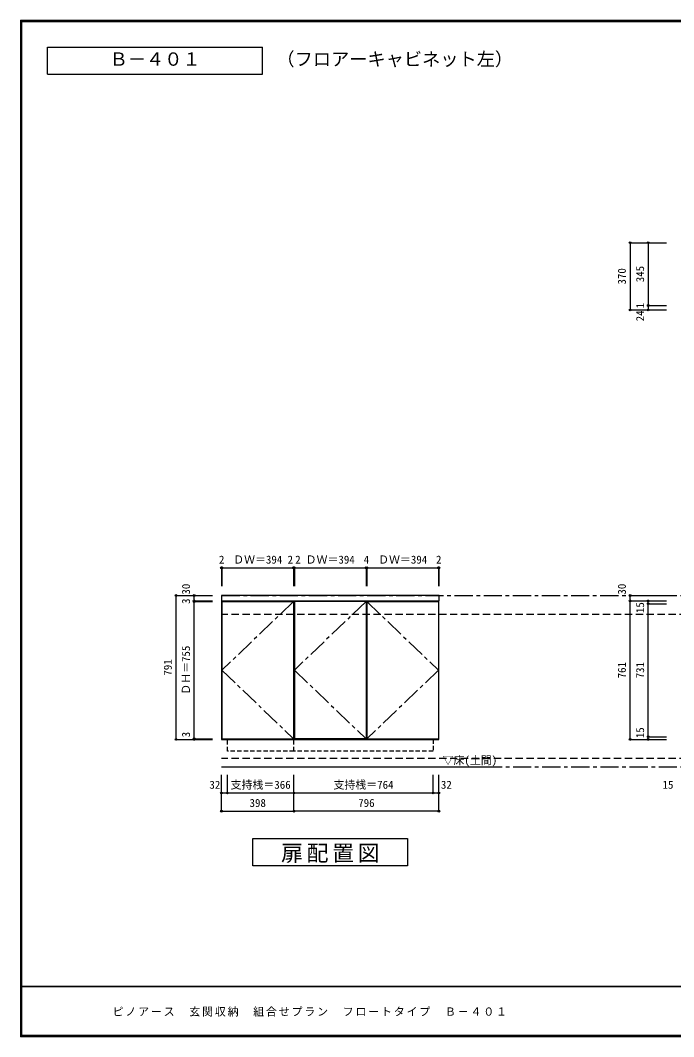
# Model space of a CAD drawing. Units: millimetres at full size, sheet at 1:20. Extents: x -3893 to 3907, y -2871 to 2783.
# Drawn here: x -3893 to -305, y -2803 to 2783 of the extents above; entities that cross this region are included whole.
import ezdxf
from ezdxf.enums import TextEntityAlignment as Align

# ---------------------------------------------------------------- set-up
doc = ezdxf.new("R2010")
doc.units = ezdxf.units.MM
doc.header["$LTSCALE"] = 20
doc.header["$PDMODE"] = 32
doc.header["$PDSIZE"] = 10
for name, pattern in [('CHAIN1', [8, 5, -1, 1, -1]), ('DASHED1', [1.8, 1.2, -0.6]), ('DASHED2', [3, 2, -1])]:
    doc.linetypes.add(name, pattern=pattern)
for name, color, linetype in [('0-1_本体', 2, 'Continuous'), ('0-2_扉', 3, 'Continuous'), ('0-3_扉仕上', 7, 'CHAIN1'), ('0-4_棚', 3, 'Continuous'), ('0-9_', 7, 'DASHED1'), ('0-A_文字', 7, 'Continuous'), ('0-B_寸法', 7, 'Continuous'), ('F-1_枠', 6, 'Continuous'), ('F-A_文字', 7, 'Continuous')]:
    doc.layers.add(name, color=color, linetype=linetype)
doc.styles.add('ＭＳ ゴシック', font='')
doc.styles.get('ＭＳ ゴシック').set_extended_font_data('MS Gothic')

msp = doc.modelspace()

# ---------------------------------------------------------------- linework, layer by layer
at = {"layer": '0-1_本体', "color": 7}
for p, q in [((-2788.51, -408.29), (-2788.51, -1169.29)), ((-2390.51, -1169.29), (-2390.51, -408.29)), ((-1594.51, -1169.29), (-1594.51, -408.29)), ((-2788.51, -1169.29), (-2390.51, -1169.29)), ((-2390.51, -1169.29), (-1594.51, -1169.29))]:
    msp.add_line(p, q, dxfattribs=at)
at = {"layer": '0-2_扉'}
for p, q in [((-2786.51, -411.29), (-2786.51, -1166.29)), ((-2786.51, -411.29), (-2392.51, -411.29)), ((-2392.51, -411.29), (-2392.51, -1166.29)), ((-2388.51, -411.29), (-2388.51, -1166.29)), ((-1994.51, -411.29), (-2388.51, -411.29)), ((-1994.51, -411.29), (-1994.51, -1166.29)), ((-1990.51, -411.29), (-1990.51, -1166.29)), ((-1990.51, -411.29), (-1596.51, -411.29)), ((-1596.51, -411.29), (-1596.51, -1166.29)), ((-2786.51, -1166.29), (-2392.51, -1166.29)), ((-1994.51, -1166.29), (-2388.51, -1166.29)), ((-1990.51, -1166.29), (-1596.51, -1166.29))]:
    msp.add_line(p, q, dxfattribs=at)
at = {"layer": '0-3_扉仕上'}
for p, q in [((-2392.51, -411.29), (-2786.51, -788.79)), ((-2786.51, -788.79), (-2392.51, -1166.29))]:
    msp.add_line(p, q, dxfattribs=at)
at = {"layer": '0-3_扉仕上', "linetype": 'Continuous'}
msp.add_line((-2788.51, -1319.29), (-1274.51, -1319.29), dxfattribs=at)
at = {"layer": '0-3_扉仕上'}
for points in [[(-1994.51, -411.29), (-2388.51, -788.79), (-1994.51, -1166.29)], [(-1990.51, -411.29), (-1596.51, -788.79), (-1990.51, -1166.29)]]:
    msp.add_lwpolyline(points, dxfattribs=at)
at = {"layer": '0-4_棚'}
for p, q in [((-1593.51, -408.29), (-1593.51, -378.29)), ((-2789.51, -408.29), (-1593.51, -408.29))]:
    msp.add_line(p, q, dxfattribs=at)
msp.add_lwpolyline([(-1593.51, -378.29), (-2789.51, -378.29), (-2789.51, -408.29)], dxfattribs=at)
at = {"layer": '0-9_'}
for p, q in [((-2756.51, -1169.29), (-2390.51, -1169.29)), ((-2756.51, -1233.29), (-2756.51, -1169.29)), ((-2390.51, -1169.29), (-1626.51, -1169.29)), ((-2390.51, -1233.29), (-2390.51, -1169.29)), ((-2390.51, -1233.29), (-2756.51, -1233.29))]:
    msp.add_line(p, q, dxfattribs=at)
msp.add_lwpolyline([(-1626.51, -1169.29), (-1626.51, -1233.29), (-2390.51, -1233.29)], dxfattribs=at)
at = {"layer": '0-A_文字', "linetype": 'CHAIN1'}
for p, q in [((-2788.51, -378.29), (2766.49, -378.29)), ((-2787.51, -1319.29), (2766.49, -1319.29))]:
    msp.add_line(p, q, dxfattribs=at)
at = {"layer": '0-A_文字'}
for points in [[(-3743.33, 2486.67), (-3743.33, 2636.67), (-2563.11, 2636.67)], [(-3743.33, 2486.67), (-2563.11, 2486.67), (-2563.11, 2636.67)]]:
    msp.add_lwpolyline(points, dxfattribs=at)
msp.add_lwpolyline([(-2616.51, -1713.79), (-1766.51, -1713.79), (-1766.51, -1863.79), (-2616.51, -1863.79)], close=True, dxfattribs=at)
at = {"layer": '0-B_寸法', "color": 4}
for p, q in [((-544.51, 1561.15), (-544.51, 1191.15)), ((-544.51, 1561.15), (-344.51, 1561.15)), ((-444.51, 1561.15), (-444.51, 1191.15)), ((-544.51, 1191.15), (-344.51, 1191.15)), ((-444.51, 1216.15), (-344.51, 1216.15)), ((-444.51, 1215.15), (-344.51, 1215.15)), ((-2788.51, -226.29), (-2788.51, -326.29)), ((-2788.51, -226.29), (-2786.51, -226.29)), ((-2786.51, -226.29), (-2392.51, -226.29)), ((-2786.51, -226.29), (-2786.51, -326.29)), ((-2392.51, -226.29), (-2390.51, -226.29)), ((-2392.51, -226.29), (-2392.51, -326.29)), ((-2390.51, -226.29), (-2390.51, -326.29)), ((-2390.51, -226.29), (-2388.51, -226.29)), ((-2388.51, -226.29), (-2388.51, -326.29)), ((-2388.51, -226.29), (-1994.51, -226.29)), ((-1994.51, -226.29), (-1994.51, -326.29)), ((-1994.51, -226.29), (-1990.51, -226.29)), ((-1990.51, -226.29), (-1990.51, -326.29)), ((-1990.51, -226.29), (-1596.51, -226.29)), ((-1596.51, -226.29), (-1596.51, -326.29)), ((-1596.51, -226.29), (-1594.51, -226.29)), ((-1594.51, -226.29), (-1594.51, -326.29)), ((-3038.51, -378.29), (-3038.51, -1169.29)), ((-3038.51, -378.29), (-2838.51, -378.29)), ((-2938.51, -408.29), (-2938.51, -378.29)), ((-2938.51, -378.29), (-2838.51, -378.29)), ((-544.51, -408.29), (-544.51, -378.29)), ((-544.51, -378.29), (-344.51, -378.29)), ((-2938.51, -408.29), (-2838.51, -408.29)), ((-2938.51, -411.29), (-2938.51, -408.29)), ((-2938.51, -408.29), (-2838.51, -408.29)), ((-2938.51, -411.29), (-2838.51, -411.29)), ((-2938.51, -1166.29), (-2938.51, -411.29)), ((-544.51, -1169.29), (-544.51, -408.29)), ((-544.51, -408.29), (-344.51, -408.29)), ((-544.51, -408.29), (-344.51, -408.29)), ((-444.51, -423.29), (-444.51, -408.29)), ((-444.51, -1154.29), (-444.51, -423.29)), ((-444.51, -423.29), (-344.51, -423.29)), ((-3038.51, -1169.29), (-2838.51, -1169.29)), ((-2938.51, -1166.29), (-2838.51, -1166.29)), ((-2938.51, -1169.29), (-2938.51, -1166.29)), ((-2938.51, -1169.29), (-2838.51, -1169.29)), ((-544.51, -1169.29), (-444.51, -1169.29)), ((-444.51, -1169.29), (-444.51, -1154.29)), ((-444.51, -1154.29), (-344.51, -1154.29)), ((-444.51, -1169.29), (-344.51, -1169.29)), ((-2788.51, -1463.79), (-2788.51, -1363.79)), ((-2756.51, -1463.79), (-2756.51, -1363.79)), ((-2390.51, -1463.79), (-2390.51, -1363.79)), ((-1626.51, -1463.79), (-1626.51, -1363.79)), ((-1594.51, -1463.79), (-1594.51, -1363.79)), ((-2788.51, -1563.79), (-2788.51, -1463.79)), ((-2788.51, -1463.79), (-2756.51, -1463.79)), ((-2756.51, -1463.79), (-2390.51, -1463.79)), ((-2390.51, -1563.79), (-2390.51, -1463.79)), ((-2390.51, -1463.79), (-1626.51, -1463.79)), ((-1626.51, -1463.79), (-1594.51, -1463.79)), ((-1594.51, -1563.79), (-1594.51, -1463.79)), ((-2788.51, -1563.79), (-2390.51, -1563.79)), ((-1594.51, -1563.79), (-2390.51, -1563.79))]:
    msp.add_line(p, q, dxfattribs=at)
at = {"layer": '0-B_寸法', "color": 4, "linetype": 'DASHED2'}
for p, q in [((2766.49, -483.29), (-2788.51, -483.29)), ((2766.49, -1274.29), (-2788.51, -1274.29)), ((2766.49, -1274.29), (-2788.51, -1274.29))]:
    msp.add_line(p, q, dxfattribs=at)
at = {"layer": '0-B_寸法'}
for p in [(-544.51, 1561.15), (-444.51, 1561.15), (-544.51, 1191.15), (-444.51, 1216.15), (-444.51, 1215.15), (-444.51, 1191.15), (-2788.51, -226.29), (-2786.51, -226.29), (-2392.51, -226.29), (-2390.51, -226.29), (-2388.51, -226.29), (-1994.51, -226.29), (-1990.51, -226.29), (-1596.51, -226.29), (-1594.51, -226.29), (-3038.51, -378.29), (-2938.51, -378.29), (-544.51, -378.29), (-2938.51, -408.29), (-2938.51, -408.29), (-2938.51, -411.29), (-544.51, -408.29), (-544.51, -408.29), (-444.51, -408.29), (-444.51, -423.29), (-3038.51, -1169.29), (-2938.51, -1166.29), (-2938.51, -1169.29), (-544.51, -1169.29), (-444.51, -1154.29), (-444.51, -1169.29), (-2788.51, -1463.79), (-2756.51, -1463.79), (-2390.51, -1463.79), (-1626.51, -1463.79), (-1594.51, -1463.79), (-2788.51, -1563.79), (-2390.51, -1563.79), (-1594.51, -1563.79)]:
    msp.add_point(p, dxfattribs=at)
at = {"layer": 'F-1_枠'}
for p, q in [((-3893.39, 2783.33), (-3893.39, -2803.33)), ((-3893.39, 2783.33), (3906.61, 2783.33)), ((-3893.39, 2780), (3906.61, 2780)), ((-3893.39, 2776.67), (3906.61, 2776.67)), ((-3890.05, 2783.33), (-3890.05, -2803.33)), ((-3886.72, 2783.33), (-3886.72, -2803.33)), ((3906.61, -2526.67), (-3893.39, -2526.67)), ((3906.61, -2530), (-3893.39, -2530)), ((3906.61, -2796.67), (-3893.39, -2796.67)), ((3906.61, -2800), (-3893.39, -2800)), ((3906.61, -2803.33), (-3893.39, -2803.33))]:
    msp.add_line(p, q, dxfattribs=at)

# ---------------------------------------------------------------- texts
at = {"layer": '0-A_文字', "style": 'ＭＳ ゴシック'}
for s, height, p in [('Ｂ－４０１', 73.31, (-3403.22, 2511.67)), ('（フロアーキャビネット左）', 73.31, (-2486.99, 2511.67)), ('▽床(土間)', 43.99, (-1574.51, -1319.29))]:
    msp.add_text(s, height=height, dxfattribs=at).set_placement(p, align=Align.BOTTOM_LEFT)
at = {"layer": '0-A_文字', "insert": (-2461.51, -1848.79), "char_height": 87.98, "attachment_point": 7, "style": 'ＭＳ ゴシック'}
msp.add_mtext('\\T1.17;扉配置図', dxfattribs=at)
at = {"layer": '0-B_寸法', "style": 'ＭＳ ゴシック'}
for s, p in [('370', (-554.51, 1331.15)), ('345', (-454.51, 1343.65)), ('24', (-454.51, 1128.74)), ('1', (-454.51, 1200.65)), ('30', (-2948.51, -373.29)), ('30', (-554.51, -373.29)), ('3', (-2948.51, -424.79)), ('15', (-454.51, -474.76)), ('ＤＨ＝755', (-2948.51, -923.79)), ('791', (-3048.51, -818.79)), ('761', (-554.51, -833.79)), ('731', (-454.51, -833.79)), ('15', (-454.51, -1162.67)), ('3', (-2948.51, -1157.66))]:
    msp.add_text(s, height=43.99, rotation=90, dxfattribs=at).set_placement(p, align=Align.BOTTOM_LEFT)
for s, p in [('2', (-2802.51, -216.29)), ('ＤＷ＝394', (-2724.51, -216.29)), ('2', (-2425.51, -216.29)), ('2', (-2383.51, -216.29)), ('ＤＷ＝394', (-2326.51, -216.29)), ('4', (-2007.51, -216.29)), ('ＤＷ＝394', (-1928.51, -216.29)), ('2', (-1610.51, -216.29)), ('支持桟＝366', (-2738.51, -1453.79)), ('支持桟＝764', (-2173.51, -1453.79)), ('32', (-2854.96, -1453.79)), ('32', (-1583.61, -1453.79)), ('15', (-366.26, -1453.79)), ('398', (-2634.51, -1553.79)), ('796', (-2037.51, -1553.79))]:
    msp.add_text(s, height=43.99, dxfattribs=at).set_placement(p, align=Align.BOTTOM_LEFT)
at = {"layer": 'F-A_文字', "insert": (-3386.72, -2693.33), "char_height": 43.99, "attachment_point": 7, "style": 'ＭＳ ゴシック'}
msp.add_mtext('\\T1.17;ピノアース\u3000玄関収納\u3000組合せプラン\u3000フロートタイプ\u3000Ｂ－４０１', dxfattribs=at)

doc.saveas('drawing.dxf')
